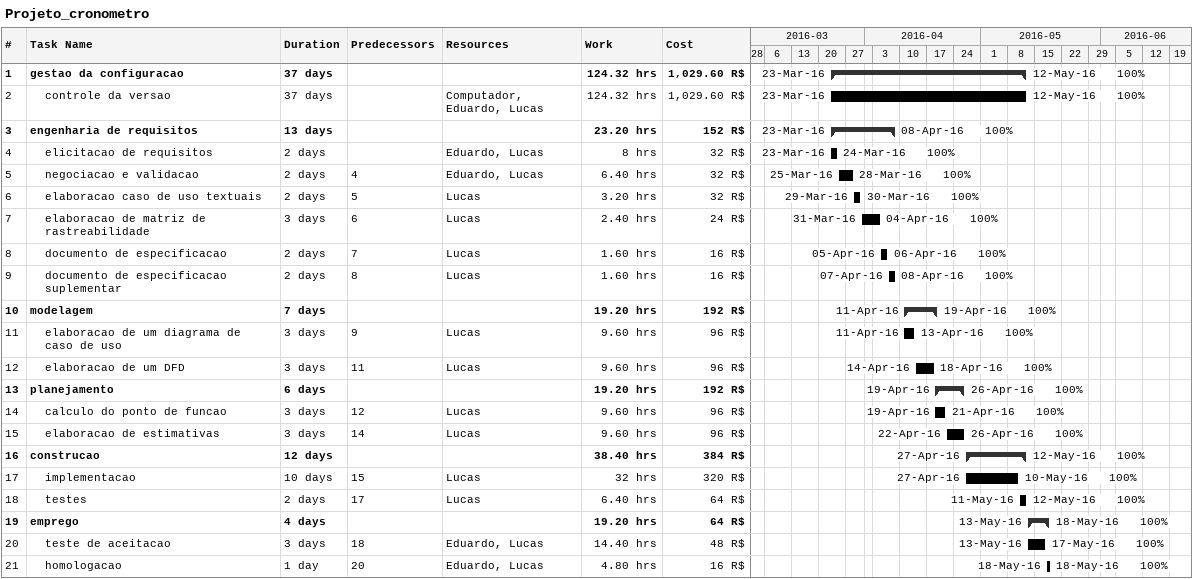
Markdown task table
Projeto_cronometro

| ID | Level | Task | Duration | Start | Finish | Predecessors | Resources | % complete | Work (h) | Cost (R$) |
|---|---|---|---|---|---|---|---|---|---|---|
| 1 | 1 | **gestao da configuracao** | 37d | 2016-03-23 | 2016-05-12 |  |  | 100 | 124.32 | 1029.60 |
| 2 | 2 | controle da versao | 37d | 2016-03-23 | 2016-05-12 |  | Computador, Eduardo, Lucas | 100 | 124.32 | 1029.60 |
| 3 | 1 | **engenharia de requisitos** | 13d | 2016-03-23 | 2016-04-08 |  |  | 100 | 23.20 | 152 |
| 4 | 2 | elicitacao de requisitos | 2d | 2016-03-23 | 2016-03-24 |  | Eduardo, Lucas | 100 | 8 | 32 |
| 5 | 2 | negociacao e validacao | 2d | 2016-03-25 | 2016-03-28 | 4 | Eduardo, Lucas | 100 | 6.40 | 32 |
| 6 | 2 | elaboracao caso de uso textuais | 2d | 2016-03-29 | 2016-03-30 | 5 | Lucas | 100 | 3.20 | 32 |
| 7 | 2 | elaboracao de matriz de rastreabilidade | 3d | 2016-03-31 | 2016-04-04 | 6 | Lucas | 100 | 2.40 | 24 |
| 8 | 2 | documento de especificacao | 2d | 2016-04-05 | 2016-04-06 | 7 | Lucas | 100 | 1.60 | 16 |
| 9 | 2 | documento de especificacao suplementar | 2d | 2016-04-07 | 2016-04-08 | 8 | Lucas | 100 | 1.60 | 16 |
| 10 | 1 | **modelagem** | 7d | 2016-04-11 | 2016-04-19 |  |  | 100 | 19.20 | 192 |
| 11 | 2 | elaboracao de um diagrama de caso de uso | 3d | 2016-04-11 | 2016-04-13 | 9 | Lucas | 100 | 9.60 | 96 |
| 12 | 2 | elaboracao de um DFD | 3d | 2016-04-14 | 2016-04-18 | 11 | Lucas | 100 | 9.60 | 96 |
| 13 | 1 | **planejamento** | 6d | 2016-04-19 | 2016-04-26 |  |  | 100 | 19.20 | 192 |
| 14 | 2 | calculo do ponto de funcao | 3d | 2016-04-19 | 2016-04-21 | 12 | Lucas | 100 | 9.60 | 96 |
| 15 | 2 | elaboracao de estimativas | 3d | 2016-04-22 | 2016-04-26 | 14 | Lucas | 100 | 9.60 | 96 |
| 16 | 1 | **construcao** | 12d | 2016-04-27 | 2016-05-12 |  |  | 100 | 38.40 | 384 |
| 17 | 2 | implementacao | 10d | 2016-04-27 | 2016-05-10 | 15 | Lucas | 100 | 32 | 320 |
| 18 | 2 | testes | 2d | 2016-05-11 | 2016-05-12 | 17 | Lucas | 100 | 6.40 | 64 |
| 19 | 1 | **emprego** | 4d | 2016-05-13 | 2016-05-18 |  |  | 100 | 19.20 | 64 |
| 20 | 2 | teste de aceitacao | 3d | 2016-05-13 | 2016-05-17 | 18 | Eduardo, Lucas | 100 | 14.40 | 48 |
| 21 | 2 | homologacao | 1d | 2016-05-18 | 2016-05-18 | 20 | Eduardo, Lucas | 100 | 4.80 | 16 |
